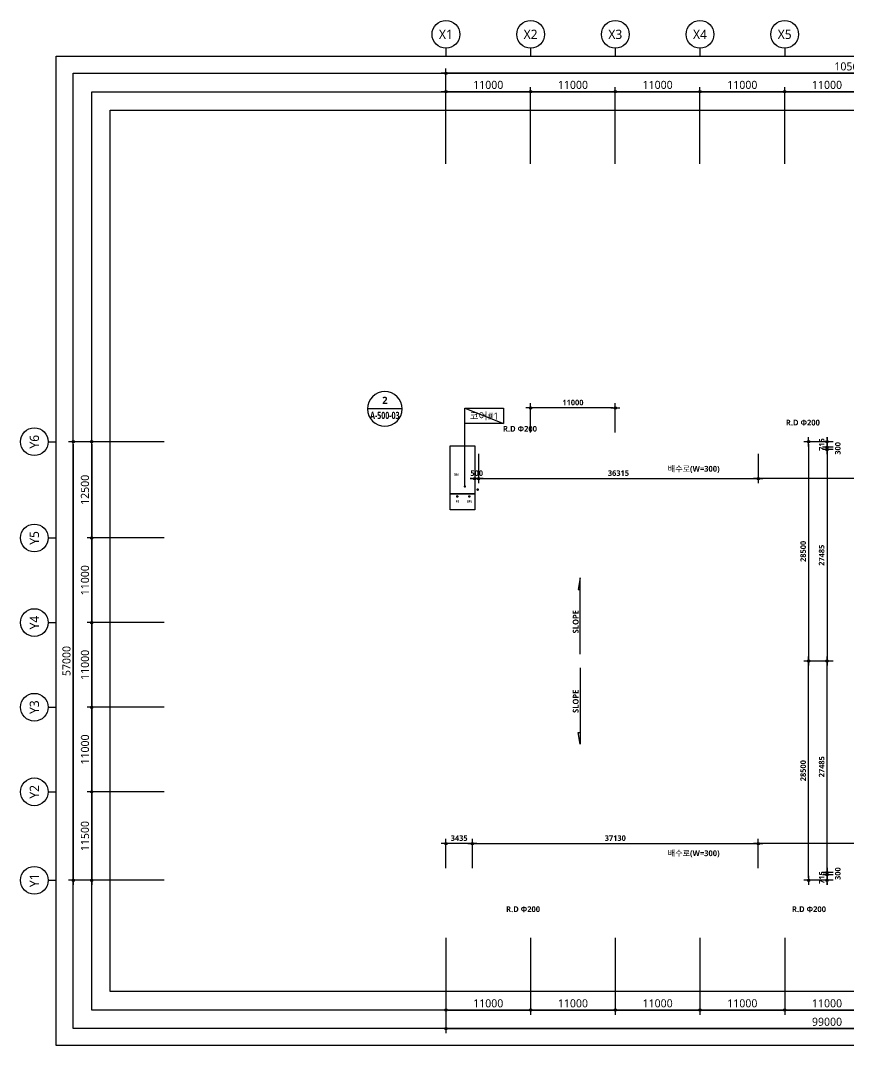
# Model space of a CAD drawing. Header units: millimetres. Extents: x -867282 to 190005487, y -1022614 to 455456909.
# Drawn here: x 2044132 to 2151669, y 36445 to 169666 of the extents above; entities that cross this region are included whole.
import ezdxf
from ezdxf.enums import TextEntityAlignment as Align

# ---------------------------------------------------------------- set-up
doc = ezdxf.new("R2010")
doc.units = ezdxf.units.MM
doc.header["$LTSCALE"] = 400
doc.header["$MEASUREMENT"] = 0
doc.header["$PDSIZE"] = -10
doc.layers.get('0').update_dxf_attribs({"linetype": 'CONTINUOUS'})
doc.layers.get('Defpoints').update_dxf_attribs({"color": 153, "linetype": 'CONTINUOUS'})
for name, color, linetype in [('A-ANNO-DIM', 4, 'CONTINUOUS'), ('A-ANNO-GRA1', 7, 'CONTINUOUS'), ('A-ANNO-LEAD', 4, 'CONTINUOUS'), ('A-ANNO-TEXT1', 7, 'CONTINUOUS'), ('A-ANNO-TEXT2', 3, 'CONTINUOUS'), ('A-FLOR-MARK-ARCH', 1, 'CONTINUOUS'), ('A-ST-AXIS-BUB', 7, 'CONTINUOUS'), ('A-ST-AXIS-DIM', 7, 'CONTINUOUS'), ('AA-MKXS', 3, 'CONTINUOUS')]:
    doc.layers.add(name, color=color, linetype=linetype)
doc.layers.add('Defpoint', color=161, linetype='CONTINUOUS', plot=False)
doc.layers.add('면적', color=210, linetype='CONTINUOUS', plot=False)
doc.styles.add('2020음성 1차', font='')
doc.styles.add('SAMOO', font='romans.shx', dxfattribs={"bigfont": 'whgtxt.shx'})
doc.styles.add('SH_대대리576', font='malgun.ttf')
doc.styles.add('SH_진천_나눔', font='')
doc.styles.get('2020음성 1차').set_extended_font_data('NanumGothic', bold=True)
doc.styles.get('SH_진천_나눔').set_extended_font_data('NanumGothic', bold=True)
doc.dimstyles.new('SHP 600', dxfattribs={"dimscale": 300, "dimtxt": 3.5, "dimasz": 1, "dimexe": 2, "dimexo": 2, "dimgap": 1, "dimtad": 1, "dimdec": 0, "dimzin": 0, "dimdsep": 46, "dimtxsty": 'SH_대대리576', "dimblk": 'DIMDOT', "dimcen": 0.09, "dimclrt": 3, "dimadec": 0, "dimazin": 1, "dimtfac": 1, "dimtdec": 0, "dimtix": 1, "dimtmove": 2, "dimatfit": 0, "dimldrblk": 'DIMDOT', "dimfxl": 1, "dimtolj": 1, "dimtzin": 0, "dimarcsym": 0})
doc.dimstyles.new('SHP 600내부', dxfattribs={"dimscale": 300, "dimtxt": 2.4, "dimasz": 1, "dimexe": 2, "dimexo": 2, "dimgap": 1, "dimtad": 1, "dimdec": 0, "dimzin": 0, "dimdsep": 46, "dimtxsty": '2020음성 1차', "dimblk": 'DIMDOT', "dimcen": 0.09, "dimclrd": 256, "dimclre": 256, "dimclrt": 3, "dimadec": 0, "dimazin": 1, "dimtfac": 1, "dimtdec": 0, "dimtix": 1, "dimtmove": 2, "dimatfit": 0, "dimldrblk": 'DIMDOT', "dimfxl": 1, "dimtolj": 1, "dimtzin": 0, "dimlwd": -1, "dimlwe": -1, "dimarcsym": 0})

# ---------------------------------------------------------------- blocks, each defined once
blk = doc.blocks.new('DIMDOT')
at = {"color": 0}
blk.add_line((-2, 0), (2, 0), dxfattribs=at)
for radius in [0.5, 0.25]:
    blk.add_circle((0, 0), radius, dxfattribs=at)
blk = doc.blocks.new('*D57')
at = {"layer": 'A-ST-AXIS-DIM', "color": 0, "lineweight": -2, "transparency": 16777216}
for p, q in [((2099382, 151016), (2099382, 163416)), ((2204682, 162816), (2099682, 162816)), ((2204982, 151016), (2204982, 163416))]:
    blk.add_line(p, q, dxfattribs=at)
at = {"layer": 'Defpoints', "color": 0, "transparency": 16777216}
for p in [(2099382, 162816), (2099382, 150416), (2204982, 150416)]:
    blk.add_point(p, dxfattribs=at)
at = {"layer": 'A-ST-AXIS-DIM', "color": 0, "linetype": 'ByBlock', "lineweight": -2, "transparency": 16777216, "xscale": 300, "yscale": 300, "zscale": 300, "rotation": 180}
blk.add_blockref('DIMDOT', (2099382, 162816), dxfattribs=at)
at = {"layer": 'A-ST-AXIS-DIM', "color": 0, "linetype": 'ByBlock', "lineweight": -2, "transparency": 16777216, "xscale": 300, "yscale": 300, "zscale": 300}
blk.add_blockref('DIMDOT', (2204982, 162816), dxfattribs=at)
at = {"layer": 'A-ST-AXIS-DIM', "color": 3, "transparency": 16777216, "insert": (2152182, 163696), "char_height": 1050, "attachment_point": 5, "style": 'SH_대대리576'}
blk.add_mtext('\\A1;105600', dxfattribs=at)
blk = doc.blocks.new('*D58')
at = {"layer": 'A-ST-AXIS-DIM', "color": 0, "lineweight": -2, "transparency": 16777216}
for p, q in [((2099382, 151016), (2099382, 161016)), ((2110082, 160416), (2099682, 160416)), ((2110382, 151016), (2110382, 161016))]:
    blk.add_line(p, q, dxfattribs=at)
at = {"layer": 'Defpoints', "color": 0, "transparency": 16777216}
for p in [(2099382, 160416), (2099382, 150416), (2110382, 150416)]:
    blk.add_point(p, dxfattribs=at)
at = {"layer": 'A-ST-AXIS-DIM', "color": 0, "linetype": 'ByBlock', "lineweight": -2, "transparency": 16777216, "xscale": 300, "yscale": 300, "zscale": 300, "rotation": 180}
blk.add_blockref('DIMDOT', (2099382, 160416), dxfattribs=at)
at = {"layer": 'A-ST-AXIS-DIM', "color": 0, "linetype": 'ByBlock', "lineweight": -2, "transparency": 16777216, "xscale": 300, "yscale": 300, "zscale": 300}
blk.add_blockref('DIMDOT', (2110382, 160416), dxfattribs=at)
at = {"layer": 'A-ST-AXIS-DIM', "color": 3, "transparency": 16777216, "insert": (2104882, 161292), "char_height": 1050, "attachment_point": 5, "style": 'SH_대대리576'}
blk.add_mtext('\\A1;11000', dxfattribs=at)
blk = doc.blocks.new('*D59')
at = {"layer": 'A-ST-AXIS-DIM', "color": 0, "lineweight": -2, "transparency": 16777216}
for p, q in [((2110382, 151016), (2110382, 161016)), ((2121082, 160416), (2110682, 160416)), ((2121382, 151016), (2121382, 161016))]:
    blk.add_line(p, q, dxfattribs=at)
at = {"layer": 'Defpoints', "color": 0, "transparency": 16777216}
for p in [(2110382, 160416), (2110382, 150416), (2121382, 150416)]:
    blk.add_point(p, dxfattribs=at)
at = {"layer": 'A-ST-AXIS-DIM', "color": 0, "linetype": 'ByBlock', "lineweight": -2, "transparency": 16777216, "xscale": 300, "yscale": 300, "zscale": 300, "rotation": 180}
blk.add_blockref('DIMDOT', (2110382, 160416), dxfattribs=at)
at = {"layer": 'A-ST-AXIS-DIM', "color": 0, "linetype": 'ByBlock', "lineweight": -2, "transparency": 16777216, "xscale": 300, "yscale": 300, "zscale": 300}
blk.add_blockref('DIMDOT', (2121382, 160416), dxfattribs=at)
at = {"layer": 'A-ST-AXIS-DIM', "color": 3, "transparency": 16777216, "insert": (2115882, 161292), "char_height": 1050, "attachment_point": 5, "style": 'SH_대대리576'}
blk.add_mtext('\\A1;11000', dxfattribs=at)
blk = doc.blocks.new('*D60')
at = {"layer": 'A-ST-AXIS-DIM', "color": 0, "lineweight": -2, "transparency": 16777216}
for p, q in [((2121382, 151016), (2121382, 161016)), ((2132082, 160416), (2121682, 160416)), ((2132382, 151016), (2132382, 161016))]:
    blk.add_line(p, q, dxfattribs=at)
at = {"layer": 'Defpoints', "color": 0, "transparency": 16777216}
for p in [(2121382, 160416), (2121382, 150416), (2132382, 150416)]:
    blk.add_point(p, dxfattribs=at)
at = {"layer": 'A-ST-AXIS-DIM', "color": 0, "linetype": 'ByBlock', "lineweight": -2, "transparency": 16777216, "xscale": 300, "yscale": 300, "zscale": 300, "rotation": 180}
blk.add_blockref('DIMDOT', (2121382, 160416), dxfattribs=at)
at = {"layer": 'A-ST-AXIS-DIM', "color": 0, "linetype": 'ByBlock', "lineweight": -2, "transparency": 16777216, "xscale": 300, "yscale": 300, "zscale": 300}
blk.add_blockref('DIMDOT', (2132382, 160416), dxfattribs=at)
at = {"layer": 'A-ST-AXIS-DIM', "color": 3, "transparency": 16777216, "insert": (2126882, 161292), "char_height": 1050, "attachment_point": 5, "style": 'SH_대대리576'}
blk.add_mtext('\\A1;11000', dxfattribs=at)
blk = doc.blocks.new('*D61')
at = {"layer": 'A-ST-AXIS-DIM', "color": 0, "lineweight": -2, "transparency": 16777216}
for p, q in [((2132382, 151016), (2132382, 161016)), ((2143082, 160416), (2132682, 160416)), ((2143382, 151016), (2143382, 161016))]:
    blk.add_line(p, q, dxfattribs=at)
at = {"layer": 'Defpoints', "color": 0, "transparency": 16777216}
for p in [(2132382, 160416), (2132382, 150416), (2143382, 150416)]:
    blk.add_point(p, dxfattribs=at)
at = {"layer": 'A-ST-AXIS-DIM', "color": 0, "linetype": 'ByBlock', "lineweight": -2, "transparency": 16777216, "xscale": 300, "yscale": 300, "zscale": 300, "rotation": 180}
blk.add_blockref('DIMDOT', (2132382, 160416), dxfattribs=at)
at = {"layer": 'A-ST-AXIS-DIM', "color": 0, "linetype": 'ByBlock', "lineweight": -2, "transparency": 16777216, "xscale": 300, "yscale": 300, "zscale": 300}
blk.add_blockref('DIMDOT', (2143382, 160416), dxfattribs=at)
at = {"layer": 'A-ST-AXIS-DIM', "color": 3, "transparency": 16777216, "insert": (2137882, 161292), "char_height": 1050, "attachment_point": 5, "style": 'SH_대대리576'}
blk.add_mtext('\\A1;11000', dxfattribs=at)
blk = doc.blocks.new('*D62')
at = {"layer": 'A-ST-AXIS-DIM', "color": 0, "lineweight": -2, "transparency": 16777216}
for p, q in [((2143382, 151016), (2143382, 161016)), ((2154082, 160416), (2143682, 160416)), ((2154382, 151016), (2154382, 161016))]:
    blk.add_line(p, q, dxfattribs=at)
at = {"layer": 'Defpoints', "color": 0, "transparency": 16777216}
for p in [(2143382, 160416), (2143382, 150416), (2154382, 150416)]:
    blk.add_point(p, dxfattribs=at)
at = {"layer": 'A-ST-AXIS-DIM', "color": 0, "linetype": 'ByBlock', "lineweight": -2, "transparency": 16777216, "xscale": 300, "yscale": 300, "zscale": 300, "rotation": 180}
blk.add_blockref('DIMDOT', (2143382, 160416), dxfattribs=at)
at = {"layer": 'A-ST-AXIS-DIM', "color": 0, "linetype": 'ByBlock', "lineweight": -2, "transparency": 16777216, "xscale": 300, "yscale": 300, "zscale": 300}
blk.add_blockref('DIMDOT', (2154382, 160416), dxfattribs=at)
at = {"layer": 'A-ST-AXIS-DIM', "color": 3, "transparency": 16777216, "insert": (2148882, 161292), "char_height": 1050, "attachment_point": 5, "style": 'SH_대대리576'}
blk.add_mtext('\\A1;11000', dxfattribs=at)
blk = doc.blocks.new('A-ST-AXIS-BUB-1')
at = {"layer": 'A-ST-AXIS-BUB'}
blk.add_line((0, 350), (0, 0), dxfattribs=at)
blk.add_circle((0, 950), 600, dxfattribs=at)
blk = doc.blocks.new('*D101')
at = {"layer": 'A-ST-AXIS-DIM', "color": 0, "lineweight": -2, "transparency": 16777216}
for p, q in [((2062782, 114916), (2050382, 114916)), ((2050982, 114616), (2050982, 58216)), ((2062782, 57916), (2050382, 57916))]:
    blk.add_line(p, q, dxfattribs=at)
at = {"layer": 'Defpoints', "color": 0, "transparency": 16777216}
for p in [(2063382, 114916), (2050982, 57916), (2063382, 57916)]:
    blk.add_point(p, dxfattribs=at)
at = {"layer": 'A-ST-AXIS-DIM', "color": 0, "linetype": 'ByBlock', "lineweight": -2, "transparency": 16777216, "xscale": 300, "yscale": 300, "zscale": 300}
for p, rotation in [((2050982, 114916), 90), ((2050982, 57916), 270)]:
    blk.add_blockref('DIMDOT', p, dxfattribs=dict(at, rotation=rotation))
at = {"layer": 'A-ST-AXIS-DIM', "color": 3, "transparency": 16777216, "insert": (2050105, 86416), "char_height": 1050, "attachment_point": 5, "rotation": 90, "style": 'SH_대대리576'}
blk.add_mtext('\\A1;57000', dxfattribs=at)
blk = doc.blocks.new('*D102')
at = {"layer": 'A-ST-AXIS-DIM', "color": 0, "lineweight": -2, "transparency": 16777216}
for p, q in [((2062782, 69416), (2052782, 69416)), ((2053382, 69116), (2053382, 58216)), ((2062782, 57916), (2052782, 57916))]:
    blk.add_line(p, q, dxfattribs=at)
at = {"layer": 'Defpoints', "color": 0, "transparency": 16777216}
for p in [(2063382, 69416), (2053382, 57916), (2063382, 57916)]:
    blk.add_point(p, dxfattribs=at)
at = {"layer": 'A-ST-AXIS-DIM', "color": 0, "linetype": 'ByBlock', "lineweight": -2, "transparency": 16777216, "xscale": 300, "yscale": 300, "zscale": 300}
for p, rotation in [((2053382, 69416), 90), ((2053382, 57916), 270)]:
    blk.add_blockref('DIMDOT', p, dxfattribs=dict(at, rotation=rotation))
at = {"layer": 'A-ST-AXIS-DIM', "color": 3, "transparency": 16777216, "insert": (2052505, 63666), "char_height": 1050, "attachment_point": 5, "rotation": 90, "style": 'SH_대대리576'}
blk.add_mtext('\\A1;11500', dxfattribs=at)
blk = doc.blocks.new('*D103')
at = {"layer": 'A-ST-AXIS-DIM', "color": 0, "lineweight": -2, "transparency": 16777216}
for p, q in [((2062782, 80416), (2052782, 80416)), ((2053382, 80116), (2053382, 69716)), ((2062782, 69416), (2052782, 69416))]:
    blk.add_line(p, q, dxfattribs=at)
at = {"layer": 'Defpoints', "color": 0, "transparency": 16777216}
for p in [(2063382, 80416), (2053382, 69416), (2063382, 69416)]:
    blk.add_point(p, dxfattribs=at)
at = {"layer": 'A-ST-AXIS-DIM', "color": 0, "linetype": 'ByBlock', "lineweight": -2, "transparency": 16777216, "xscale": 300, "yscale": 300, "zscale": 300}
for p, rotation in [((2053382, 80416), 90), ((2053382, 69416), 270)]:
    blk.add_blockref('DIMDOT', p, dxfattribs=dict(at, rotation=rotation))
at = {"layer": 'A-ST-AXIS-DIM', "color": 3, "transparency": 16777216, "insert": (2052506, 74916), "char_height": 1050, "attachment_point": 5, "rotation": 90, "style": 'SH_대대리576'}
blk.add_mtext('\\A1;11000', dxfattribs=at)
blk = doc.blocks.new('*D104')
at = {"layer": 'A-ST-AXIS-DIM', "color": 0, "lineweight": -2, "transparency": 16777216}
for p, q in [((2062782, 91416), (2052782, 91416)), ((2053382, 91116), (2053382, 80716)), ((2062782, 80416), (2052782, 80416))]:
    blk.add_line(p, q, dxfattribs=at)
at = {"layer": 'Defpoints', "color": 0, "transparency": 16777216}
for p in [(2063382, 91416), (2053382, 80416), (2063382, 80416)]:
    blk.add_point(p, dxfattribs=at)
at = {"layer": 'A-ST-AXIS-DIM', "color": 0, "linetype": 'ByBlock', "lineweight": -2, "transparency": 16777216, "xscale": 300, "yscale": 300, "zscale": 300}
for p, rotation in [((2053382, 91416), 90), ((2053382, 80416), 270)]:
    blk.add_blockref('DIMDOT', p, dxfattribs=dict(at, rotation=rotation))
at = {"layer": 'A-ST-AXIS-DIM', "color": 3, "transparency": 16777216, "insert": (2052506, 85916), "char_height": 1050, "attachment_point": 5, "rotation": 90, "style": 'SH_대대리576'}
blk.add_mtext('\\A1;11000', dxfattribs=at)
blk = doc.blocks.new('*D105')
at = {"layer": 'A-ST-AXIS-DIM', "color": 0, "lineweight": -2, "transparency": 16777216}
for p, q in [((2062782, 102416), (2052782, 102416)), ((2053382, 102116), (2053382, 91716)), ((2062782, 91416), (2052782, 91416))]:
    blk.add_line(p, q, dxfattribs=at)
at = {"layer": 'Defpoints', "color": 0, "transparency": 16777216}
for p in [(2063382, 102416), (2053382, 91416), (2063382, 91416)]:
    blk.add_point(p, dxfattribs=at)
at = {"layer": 'A-ST-AXIS-DIM', "color": 0, "linetype": 'ByBlock', "lineweight": -2, "transparency": 16777216, "xscale": 300, "yscale": 300, "zscale": 300}
for p, rotation in [((2053382, 102416), 90), ((2053382, 91416), 270)]:
    blk.add_blockref('DIMDOT', p, dxfattribs=dict(at, rotation=rotation))
at = {"layer": 'A-ST-AXIS-DIM', "color": 3, "transparency": 16777216, "insert": (2052506, 96916), "char_height": 1050, "attachment_point": 5, "rotation": 90, "style": 'SH_대대리576'}
blk.add_mtext('\\A1;11000', dxfattribs=at)
blk = doc.blocks.new('*D106')
at = {"layer": 'A-ST-AXIS-DIM', "color": 0, "lineweight": -2, "transparency": 16777216}
for p, q in [((2062782, 114916), (2052782, 114916)), ((2053382, 114616), (2053382, 102716)), ((2062782, 102416), (2052782, 102416))]:
    blk.add_line(p, q, dxfattribs=at)
at = {"layer": 'Defpoints', "color": 0, "transparency": 16777216}
for p in [(2063382, 114916), (2053382, 102416), (2063382, 102416)]:
    blk.add_point(p, dxfattribs=at)
at = {"layer": 'A-ST-AXIS-DIM', "color": 0, "linetype": 'ByBlock', "lineweight": -2, "transparency": 16777216, "xscale": 300, "yscale": 300, "zscale": 300}
for p, rotation in [((2053382, 114916), 90), ((2053382, 102416), 270)]:
    blk.add_blockref('DIMDOT', p, dxfattribs=dict(at, rotation=rotation))
at = {"layer": 'A-ST-AXIS-DIM', "color": 3, "transparency": 16777216, "insert": (2052503, 108666), "char_height": 1050, "attachment_point": 5, "rotation": 90, "style": 'SH_대대리576'}
blk.add_mtext('\\A1;12500', dxfattribs=at)
blk = doc.blocks.new('*D258')
at = {"layer": 'A-ST-AXIS-DIM', "color": 0, "lineweight": -2, "transparency": 16777216}
for p, q in [((2099382, 50445), (2099382, 40445)), ((2110382, 50445), (2110382, 40445)), ((2099682, 41045), (2110082, 41045))]:
    blk.add_line(p, q, dxfattribs=at)
at = {"layer": 'Defpoints', "color": 0, "transparency": 16777216}
for p in [(2099382, 51045), (2110382, 51045), (2110382, 41045)]:
    blk.add_point(p, dxfattribs=at)
at = {"layer": 'A-ST-AXIS-DIM', "color": 0, "linetype": 'ByBlock', "lineweight": -2, "transparency": 16777216, "xscale": 300, "yscale": 300, "zscale": 300, "rotation": 180}
blk.add_blockref('DIMDOT', (2099382, 41045), dxfattribs=at)
at = {"layer": 'A-ST-AXIS-DIM', "color": 0, "linetype": 'ByBlock', "lineweight": -2, "transparency": 16777216, "xscale": 300, "yscale": 300, "zscale": 300}
blk.add_blockref('DIMDOT', (2110382, 41045), dxfattribs=at)
at = {"layer": 'A-ST-AXIS-DIM', "color": 3, "transparency": 16777216, "insert": (2104882, 41921), "char_height": 1050, "attachment_point": 5, "style": 'SH_대대리576'}
blk.add_mtext('\\A1;11000', dxfattribs=at)
blk = doc.blocks.new('*D259')
at = {"layer": 'A-ST-AXIS-DIM', "color": 0, "lineweight": -2, "transparency": 16777216}
for p, q in [((2110382, 50445), (2110382, 40445)), ((2121382, 50445), (2121382, 40445)), ((2110682, 41045), (2121082, 41045))]:
    blk.add_line(p, q, dxfattribs=at)
at = {"layer": 'Defpoints', "color": 0, "transparency": 16777216}
for p in [(2110382, 51045), (2121382, 51045), (2121382, 41045)]:
    blk.add_point(p, dxfattribs=at)
at = {"layer": 'A-ST-AXIS-DIM', "color": 0, "linetype": 'ByBlock', "lineweight": -2, "transparency": 16777216, "xscale": 300, "yscale": 300, "zscale": 300, "rotation": 180}
blk.add_blockref('DIMDOT', (2110382, 41045), dxfattribs=at)
at = {"layer": 'A-ST-AXIS-DIM', "color": 0, "linetype": 'ByBlock', "lineweight": -2, "transparency": 16777216, "xscale": 300, "yscale": 300, "zscale": 300}
blk.add_blockref('DIMDOT', (2121382, 41045), dxfattribs=at)
at = {"layer": 'A-ST-AXIS-DIM', "color": 3, "transparency": 16777216, "insert": (2115882, 41921), "char_height": 1050, "attachment_point": 5, "style": 'SH_대대리576'}
blk.add_mtext('\\A1;11000', dxfattribs=at)
blk = doc.blocks.new('*D260')
at = {"layer": 'A-ST-AXIS-DIM', "color": 0, "lineweight": -2, "transparency": 16777216}
for p, q in [((2121382, 50445), (2121382, 40445)), ((2132382, 50445), (2132382, 40445)), ((2121682, 41045), (2132082, 41045))]:
    blk.add_line(p, q, dxfattribs=at)
at = {"layer": 'Defpoints', "color": 0, "transparency": 16777216}
for p in [(2121382, 51045), (2132382, 51045), (2132382, 41045)]:
    blk.add_point(p, dxfattribs=at)
at = {"layer": 'A-ST-AXIS-DIM', "color": 0, "linetype": 'ByBlock', "lineweight": -2, "transparency": 16777216, "xscale": 300, "yscale": 300, "zscale": 300, "rotation": 180}
blk.add_blockref('DIMDOT', (2121382, 41045), dxfattribs=at)
at = {"layer": 'A-ST-AXIS-DIM', "color": 0, "linetype": 'ByBlock', "lineweight": -2, "transparency": 16777216, "xscale": 300, "yscale": 300, "zscale": 300}
blk.add_blockref('DIMDOT', (2132382, 41045), dxfattribs=at)
at = {"layer": 'A-ST-AXIS-DIM', "color": 3, "transparency": 16777216, "insert": (2126882, 41921), "char_height": 1050, "attachment_point": 5, "style": 'SH_대대리576'}
blk.add_mtext('\\A1;11000', dxfattribs=at)
blk = doc.blocks.new('*D261')
at = {"layer": 'A-ST-AXIS-DIM', "color": 0, "lineweight": -2, "transparency": 16777216}
for p, q in [((2132382, 50445), (2132382, 40445)), ((2143382, 50445), (2143382, 40445)), ((2132682, 41045), (2143082, 41045))]:
    blk.add_line(p, q, dxfattribs=at)
at = {"layer": 'Defpoints', "color": 0, "transparency": 16777216}
for p in [(2132382, 51045), (2143382, 51045), (2143382, 41045)]:
    blk.add_point(p, dxfattribs=at)
at = {"layer": 'A-ST-AXIS-DIM', "color": 0, "linetype": 'ByBlock', "lineweight": -2, "transparency": 16777216, "xscale": 300, "yscale": 300, "zscale": 300, "rotation": 180}
blk.add_blockref('DIMDOT', (2132382, 41045), dxfattribs=at)
at = {"layer": 'A-ST-AXIS-DIM', "color": 0, "linetype": 'ByBlock', "lineweight": -2, "transparency": 16777216, "xscale": 300, "yscale": 300, "zscale": 300}
blk.add_blockref('DIMDOT', (2143382, 41045), dxfattribs=at)
at = {"layer": 'A-ST-AXIS-DIM', "color": 3, "transparency": 16777216, "insert": (2137882, 41921), "char_height": 1050, "attachment_point": 5, "style": 'SH_대대리576'}
blk.add_mtext('\\A1;11000', dxfattribs=at)
blk = doc.blocks.new('*D262')
at = {"layer": 'A-ST-AXIS-DIM', "color": 0, "lineweight": -2, "transparency": 16777216}
for p, q in [((2143382, 50445), (2143382, 40445)), ((2154382, 50445), (2154382, 40445)), ((2143682, 41045), (2154082, 41045))]:
    blk.add_line(p, q, dxfattribs=at)
at = {"layer": 'Defpoints', "color": 0, "transparency": 16777216}
for p in [(2143382, 51045), (2154382, 51045), (2154382, 41045)]:
    blk.add_point(p, dxfattribs=at)
at = {"layer": 'A-ST-AXIS-DIM', "color": 0, "linetype": 'ByBlock', "lineweight": -2, "transparency": 16777216, "xscale": 300, "yscale": 300, "zscale": 300, "rotation": 180}
blk.add_blockref('DIMDOT', (2143382, 41045), dxfattribs=at)
at = {"layer": 'A-ST-AXIS-DIM', "color": 0, "linetype": 'ByBlock', "lineweight": -2, "transparency": 16777216, "xscale": 300, "yscale": 300, "zscale": 300}
blk.add_blockref('DIMDOT', (2154382, 41045), dxfattribs=at)
at = {"layer": 'A-ST-AXIS-DIM', "color": 3, "transparency": 16777216, "insert": (2148882, 41921), "char_height": 1050, "attachment_point": 5, "style": 'SH_대대리576'}
blk.add_mtext('\\A1;11000', dxfattribs=at)
blk = doc.blocks.new('*D267')
at = {"layer": 'A-ST-AXIS-DIM', "color": 0, "lineweight": -2, "transparency": 16777216}
for p, q in [((2099382, 50445), (2099382, 38045)), ((2198382, 50445), (2198382, 38045)), ((2099682, 38645), (2198082, 38645))]:
    blk.add_line(p, q, dxfattribs=at)
at = {"layer": 'Defpoints', "color": 0, "transparency": 16777216}
for p in [(2099382, 51045), (2198382, 51045), (2198382, 38645)]:
    blk.add_point(p, dxfattribs=at)
at = {"layer": 'A-ST-AXIS-DIM', "color": 0, "linetype": 'ByBlock', "lineweight": -2, "transparency": 16777216, "xscale": 300, "yscale": 300, "zscale": 300, "rotation": 180}
blk.add_blockref('DIMDOT', (2099382, 38645), dxfattribs=at)
at = {"layer": 'A-ST-AXIS-DIM', "color": 0, "linetype": 'ByBlock', "lineweight": -2, "transparency": 16777216, "xscale": 300, "yscale": 300, "zscale": 300}
blk.add_blockref('DIMDOT', (2198382, 38645), dxfattribs=at)
at = {"layer": 'A-ST-AXIS-DIM', "color": 3, "transparency": 16777216, "insert": (2148882, 39524), "char_height": 1050, "attachment_point": 5, "style": 'SH_대대리576'}
blk.add_mtext('\\A1;99000', dxfattribs=at)
blk = doc.blocks.new('*D401')
at = {"layer": 'A-ANNO-DIM', "transparency": 16777216}
for p, q in [((2149682, 58631), (2148282, 58631)), ((2148882, 58931), (2148882, 59231)), ((2148882, 58631), (2148882, 57916)), ((2149682, 57916), (2148282, 57916)), ((2148882, 57616), (2148882, 57316))]:
    blk.add_line(p, q, dxfattribs=at)
at = {"layer": 'Defpoints', "color": 0, "transparency": 16777216}
for p in [(2150282, 58631), (2148882, 57916), (2150282, 57916)]:
    blk.add_point(p, dxfattribs=at)
at = {"layer": 'A-ANNO-DIM', "linetype": 'ByBlock', "transparency": 16777216, "xscale": 300, "yscale": 300, "zscale": 300}
for p, rotation in [((2148882, 58631), 270), ((2148882, 57916), 90)]:
    blk.add_blockref('DIMDOT', p, dxfattribs=dict(at, rotation=rotation))
at = {"layer": 'A-ANNO-DIM', "color": 3, "transparency": 16777216, "insert": (2148189, 58274), "char_height": 720, "attachment_point": 5, "rotation": 90, "style": '2020음성 1차'}
blk.add_mtext('\\A1;715', dxfattribs=at)
blk = doc.blocks.new('*D402')
at = {"layer": 'A-ANNO-DIM', "transparency": 16777216}
for p, q in [((2149682, 86416), (2148282, 86416)), ((2148882, 59231), (2148882, 86116)), ((2149682, 58931), (2148282, 58931))]:
    blk.add_line(p, q, dxfattribs=at)
at = {"layer": 'Defpoints', "color": 0, "transparency": 16777216}
for p in [(2148882, 86416), (2150282, 86416), (2150282, 58931)]:
    blk.add_point(p, dxfattribs=at)
at = {"layer": 'A-ANNO-DIM', "linetype": 'ByBlock', "transparency": 16777216, "xscale": 300, "yscale": 300, "zscale": 300}
for p, rotation in [((2148882, 86416), 90), ((2148882, 58931), 270)]:
    blk.add_blockref('DIMDOT', p, dxfattribs=dict(at, rotation=rotation))
at = {"layer": 'A-ANNO-DIM', "color": 3, "transparency": 16777216, "insert": (2148184, 72674), "char_height": 720, "attachment_point": 5, "rotation": 90, "style": '2020음성 1차'}
blk.add_mtext('\\A1;27485', dxfattribs=at)
blk = doc.blocks.new('*D403')
at = {"layer": 'A-ANNO-DIM', "transparency": 16777216}
for p, q in [((2149682, 58931), (2148282, 58931)), ((2149682, 58631), (2148282, 58631)), ((2148882, 59231), (2148882, 59531)), ((2148882, 58631), (2148882, 58931)), ((2148882, 58331), (2148882, 58031))]:
    blk.add_line(p, q, dxfattribs=at)
at = {"layer": 'Defpoints', "color": 0, "transparency": 16777216}
for p in [(2148882, 58931), (2150282, 58931), (2150282, 58631)]:
    blk.add_point(p, dxfattribs=at)
at = {"layer": 'A-ANNO-DIM', "linetype": 'ByBlock', "transparency": 16777216, "xscale": 300, "yscale": 300, "zscale": 300}
for p, rotation in [((2148882, 58931), 270), ((2148882, 58631), 90)]:
    blk.add_blockref('DIMDOT', p, dxfattribs=dict(at, rotation=rotation))
at = {"layer": 'A-ANNO-DIM', "color": 3, "transparency": 16777216, "insert": (2150284, 58781), "char_height": 720, "attachment_point": 5, "rotation": 90, "style": '2020음성 1차'}
blk.add_mtext('\\A1;300', dxfattribs=at)
blk = doc.blocks.new('*D404')
at = {"layer": 'A-ANNO-DIM', "transparency": 16777216}
for p, q in [((2149682, 114916), (2148282, 114916)), ((2148882, 115216), (2148882, 115516)), ((2148882, 114201), (2148882, 114916)), ((2149682, 114201), (2148282, 114201)), ((2148882, 113901), (2148882, 113601))]:
    blk.add_line(p, q, dxfattribs=at)
at = {"layer": 'Defpoints', "color": 0, "transparency": 16777216}
for p in [(2148882, 114916), (2150282, 114916), (2150282, 114201)]:
    blk.add_point(p, dxfattribs=at)
at = {"layer": 'A-ANNO-DIM', "linetype": 'ByBlock', "transparency": 16777216, "xscale": 300, "yscale": 300, "zscale": 300}
for p, rotation in [((2148882, 114916), 270), ((2148882, 114201), 90)]:
    blk.add_blockref('DIMDOT', p, dxfattribs=dict(at, rotation=rotation))
at = {"layer": 'A-ANNO-DIM', "color": 3, "transparency": 16777216, "insert": (2148189, 114559), "char_height": 720, "attachment_point": 5, "rotation": 90, "style": '2020음성 1차'}
blk.add_mtext('\\A1;715', dxfattribs=at)
blk = doc.blocks.new('*D405')
at = {"layer": 'A-ANNO-DIM', "transparency": 16777216}
for p, q in [((2149682, 113901), (2148282, 113901)), ((2148882, 113601), (2148882, 86716)), ((2149682, 86416), (2148282, 86416))]:
    blk.add_line(p, q, dxfattribs=at)
at = {"layer": 'Defpoints', "color": 0, "transparency": 16777216}
for p in [(2150282, 113901), (2148882, 86416), (2150282, 86416)]:
    blk.add_point(p, dxfattribs=at)
at = {"layer": 'A-ANNO-DIM', "linetype": 'ByBlock', "transparency": 16777216, "xscale": 300, "yscale": 300, "zscale": 300}
for p, rotation in [((2148882, 113901), 90), ((2148882, 86416), 270)]:
    blk.add_blockref('DIMDOT', p, dxfattribs=dict(at, rotation=rotation))
at = {"layer": 'A-ANNO-DIM', "color": 3, "transparency": 16777216, "insert": (2148184, 100159), "char_height": 720, "attachment_point": 5, "rotation": 90, "style": '2020음성 1차'}
blk.add_mtext('\\A1;27485', dxfattribs=at)
blk = doc.blocks.new('*D406')
at = {"layer": 'A-ANNO-DIM', "transparency": 16777216}
for p, q in [((2148882, 114501), (2148882, 114801)), ((2149682, 114201), (2148282, 114201)), ((2149682, 113901), (2148282, 113901)), ((2148882, 114201), (2148882, 113901)), ((2148882, 113601), (2148882, 113301))]:
    blk.add_line(p, q, dxfattribs=at)
at = {"layer": 'Defpoints', "color": 0, "transparency": 16777216}
for p in [(2148882, 113901), (2150282, 114201), (2150282, 113901)]:
    blk.add_point(p, dxfattribs=at)
at = {"layer": 'A-ANNO-DIM', "linetype": 'ByBlock', "transparency": 16777216, "xscale": 300, "yscale": 300, "zscale": 300}
for p, rotation in [((2148882, 114201), 270), ((2148882, 113901), 90)]:
    blk.add_blockref('DIMDOT', p, dxfattribs=dict(at, rotation=rotation))
at = {"layer": 'A-ANNO-DIM', "color": 3, "transparency": 16777216, "insert": (2150284, 114051), "char_height": 720, "attachment_point": 5, "rotation": 90, "style": '2020음성 1차'}
blk.add_mtext('\\A1;300', dxfattribs=at)
blk = doc.blocks.new('*D407')
at = {"layer": 'A-ANNO-DIM', "transparency": 16777216}
for p, q in [((2149682, 114916), (2145882, 114916)), ((2146482, 114616), (2146482, 86716)), ((2149682, 86416), (2145882, 86416))]:
    blk.add_line(p, q, dxfattribs=at)
at = {"layer": 'Defpoints', "color": 0, "transparency": 16777216}
for p in [(2150282, 114916), (2146482, 86416), (2150282, 86416)]:
    blk.add_point(p, dxfattribs=at)
at = {"layer": 'A-ANNO-DIM', "linetype": 'ByBlock', "transparency": 16777216, "xscale": 300, "yscale": 300, "zscale": 300}
for p, rotation in [((2146482, 114916), 90), ((2146482, 86416), 270)]:
    blk.add_blockref('DIMDOT', p, dxfattribs=dict(at, rotation=rotation))
at = {"layer": 'A-ANNO-DIM', "color": 3, "transparency": 16777216, "insert": (2145784, 100666), "char_height": 720, "attachment_point": 5, "rotation": 90, "style": '2020음성 1차'}
blk.add_mtext('\\A1;28500', dxfattribs=at)
blk = doc.blocks.new('*D408')
at = {"layer": 'A-ANNO-DIM', "transparency": 16777216}
for p, q in [((2149682, 86416), (2145882, 86416)), ((2146482, 58216), (2146482, 86116)), ((2149682, 57916), (2145882, 57916))]:
    blk.add_line(p, q, dxfattribs=at)
at = {"layer": 'Defpoints', "color": 0, "transparency": 16777216}
for p in [(2146482, 86416), (2150282, 86416), (2150282, 57916)]:
    blk.add_point(p, dxfattribs=at)
at = {"layer": 'A-ANNO-DIM', "linetype": 'ByBlock', "transparency": 16777216, "xscale": 300, "yscale": 300, "zscale": 300}
for p, rotation in [((2146482, 86416), 90), ((2146482, 57916), 270)]:
    blk.add_blockref('DIMDOT', p, dxfattribs=dict(at, rotation=rotation))
at = {"layer": 'A-ANNO-DIM', "color": 3, "transparency": 16777216, "insert": (2145784, 72166), "char_height": 720, "attachment_point": 5, "rotation": 90, "style": '2020음성 1차'}
blk.add_mtext('\\A1;28500', dxfattribs=at)
blk = doc.blocks.new('*D409')
at = {"layer": 'A-ANNO-DIM', "transparency": 16777216}
for p, q in [((2102817, 59496), (2102817, 63296)), ((2103117, 62696), (2139647, 62696)), ((2139947, 59496), (2139947, 63296))]:
    blk.add_line(p, q, dxfattribs=at)
at = {"layer": 'Defpoints', "color": 0, "transparency": 16777216}
for p in [(2139947, 62696), (2102817, 58896), (2139947, 58896)]:
    blk.add_point(p, dxfattribs=at)
at = {"layer": 'A-ANNO-DIM', "linetype": 'ByBlock', "transparency": 16777216, "xscale": 300, "yscale": 300, "zscale": 300}
for p, rotation in [((2102817, 62696), 180), ((2139947, 62696), 359.9999999999999)]:
    blk.add_blockref('DIMDOT', p, dxfattribs=dict(at, rotation=rotation))
at = {"layer": 'A-ANNO-DIM', "color": 3, "transparency": 16777216, "insert": (2121382, 63394), "char_height": 720, "attachment_point": 5, "style": '2020음성 1차'}
blk.add_mtext('\\A1;37130', dxfattribs=at)
blk = doc.blocks.new('*D410')
at = {"layer": 'A-ANNO-DIM', "transparency": 16777216}
for p, q in [((2099382, 59496), (2099382, 63296)), ((2102517, 62696), (2099682, 62696)), ((2102817, 59496), (2102817, 63296))]:
    blk.add_line(p, q, dxfattribs=at)
at = {"layer": 'Defpoints', "color": 0, "transparency": 16777216}
for p in [(2099382, 62696), (2099382, 58896), (2102817, 58896)]:
    blk.add_point(p, dxfattribs=at)
at = {"layer": 'A-ANNO-DIM', "linetype": 'ByBlock', "transparency": 16777216, "xscale": 300, "yscale": 300, "zscale": 300, "rotation": 180}
blk.add_blockref('DIMDOT', (2099382, 62696), dxfattribs=at)
at = {"layer": 'A-ANNO-DIM', "linetype": 'ByBlock', "transparency": 16777216, "xscale": 300, "yscale": 300, "zscale": 300}
blk.add_blockref('DIMDOT', (2102817, 62696), dxfattribs=at)
at = {"layer": 'A-ANNO-DIM', "color": 3, "transparency": 16777216, "insert": (2101099, 63394), "char_height": 720, "attachment_point": 5, "style": '2020음성 1차'}
blk.add_mtext('\\A1;3435', dxfattribs=at)
blk = doc.blocks.new('*D411')
at = {"layer": 'A-ANNO-DIM', "transparency": 16777216}
for p, q in [((2139947, 59496), (2139947, 63296)), ((2194647, 62696), (2140247, 62696)), ((2194947, 59496), (2194947, 63296))]:
    blk.add_line(p, q, dxfattribs=at)
at = {"layer": 'Defpoints', "color": 0, "transparency": 16777216}
for p in [(2139947, 62696), (2139947, 58896), (2194947, 58896)]:
    blk.add_point(p, dxfattribs=at)
at = {"layer": 'A-ANNO-DIM', "linetype": 'ByBlock', "transparency": 16777216, "xscale": 300, "yscale": 300, "zscale": 300, "rotation": 180}
blk.add_blockref('DIMDOT', (2139947, 62696), dxfattribs=at)
at = {"layer": 'A-ANNO-DIM', "linetype": 'ByBlock', "transparency": 16777216, "xscale": 300, "yscale": 300, "zscale": 300}
blk.add_blockref('DIMDOT', (2194947, 62696), dxfattribs=at)
at = {"layer": 'A-ANNO-DIM', "color": 3, "transparency": 16777216, "insert": (2167447, 63392), "char_height": 720, "attachment_point": 5, "style": '2020음성 1차'}
blk.add_mtext('\\A1;55000', dxfattribs=at)
blk = doc.blocks.new('*D413')
at = {"layer": 'A-ANNO-DIM', "transparency": 16777216}
for p, q in [((2103632, 113336), (2103632, 109536)), ((2139947, 113336), (2139947, 109536)), ((2103932, 110136), (2139647, 110136))]:
    blk.add_line(p, q, dxfattribs=at)
at = {"layer": 'Defpoints', "color": 0, "transparency": 16777216}
for p in [(2103632, 113936), (2139947, 113936), (2139947, 110136)]:
    blk.add_point(p, dxfattribs=at)
at = {"layer": 'A-ANNO-DIM', "linetype": 'ByBlock', "transparency": 16777216, "xscale": 300, "yscale": 300, "zscale": 300, "rotation": 180}
blk.add_blockref('DIMDOT', (2103632, 110136), dxfattribs=at)
at = {"layer": 'A-ANNO-DIM', "linetype": 'ByBlock', "transparency": 16777216, "xscale": 300, "yscale": 300, "zscale": 300}
blk.add_blockref('DIMDOT', (2139947, 110136), dxfattribs=at)
at = {"layer": 'A-ANNO-DIM', "color": 3, "transparency": 16777216, "insert": (2121789, 110834), "char_height": 720, "attachment_point": 5, "style": '2020음성 1차'}
blk.add_mtext('\\A1;36315', dxfattribs=at)
blk = doc.blocks.new('*D414')
at = {"layer": 'A-ANNO-DIM', "transparency": 16777216}
for p, q in [((2139947, 113336), (2139947, 109536)), ((2194132, 113336), (2194132, 109536)), ((2193832, 110136), (2140247, 110136))]:
    blk.add_line(p, q, dxfattribs=at)
at = {"layer": 'Defpoints', "color": 0, "transparency": 16777216}
for p in [(2139947, 113936), (2194132, 113936), (2139947, 110136)]:
    blk.add_point(p, dxfattribs=at)
at = {"layer": 'A-ANNO-DIM', "linetype": 'ByBlock', "transparency": 16777216, "xscale": 300, "yscale": 300, "zscale": 300, "rotation": 180}
blk.add_blockref('DIMDOT', (2139947, 110136), dxfattribs=at)
at = {"layer": 'A-ANNO-DIM', "linetype": 'ByBlock', "transparency": 16777216, "xscale": 300, "yscale": 300, "zscale": 300}
blk.add_blockref('DIMDOT', (2194132, 110136), dxfattribs=at)
at = {"layer": 'A-ANNO-DIM', "color": 3, "transparency": 16777216, "insert": (2167039, 110834), "char_height": 720, "attachment_point": 5, "style": '2020음성 1차'}
blk.add_mtext('\\A1;54185', dxfattribs=at)
blk = doc.blocks.new('*D415')
at = {"layer": 'A-ANNO-DIM', "transparency": 16777216}
for p, q in [((2103132, 113336), (2103132, 109536)), ((2103632, 113336), (2103632, 109536)), ((2102832, 110136), (2102532, 110136)), ((2103632, 110136), (2103132, 110136)), ((2103932, 110136), (2104232, 110136))]:
    blk.add_line(p, q, dxfattribs=at)
at = {"layer": 'Defpoints', "color": 0, "transparency": 16777216}
for p in [(2103132, 113936), (2103632, 113936), (2103132, 110136)]:
    blk.add_point(p, dxfattribs=at)
at = {"layer": 'A-ANNO-DIM', "linetype": 'ByBlock', "transparency": 16777216, "xscale": 300, "yscale": 300, "zscale": 300}
blk.add_blockref('DIMDOT', (2103132, 110136), dxfattribs=at)
at = {"layer": 'A-ANNO-DIM', "linetype": 'ByBlock', "transparency": 16777216, "xscale": 300, "yscale": 300, "zscale": 300, "rotation": 180}
blk.add_blockref('DIMDOT', (2103632, 110136), dxfattribs=at)
at = {"layer": 'A-ANNO-DIM', "color": 3, "transparency": 16777216, "insert": (2103382, 110832), "char_height": 720, "attachment_point": 5, "style": '2020음성 1차'}
blk.add_mtext('\\A1;500', dxfattribs=at)
blk = doc.blocks.new('*D417')
at = {"layer": 'A-ANNO-DIM', "transparency": 16777216}
for p, q in [((2110382, 116116), (2110382, 119916)), ((2121382, 116116), (2121382, 119916)), ((2121082, 119316), (2110682, 119316))]:
    blk.add_line(p, q, dxfattribs=at)
at = {"layer": 'Defpoints', "color": 0, "transparency": 16777216}
for p in [(2110382, 119316), (2110382, 115516), (2121382, 115516)]:
    blk.add_point(p, dxfattribs=at)
at = {"layer": 'A-ANNO-DIM', "linetype": 'ByBlock', "transparency": 16777216, "xscale": 300, "yscale": 300, "zscale": 300, "rotation": 180}
blk.add_blockref('DIMDOT', (2110382, 119316), dxfattribs=at)
at = {"layer": 'A-ANNO-DIM', "linetype": 'ByBlock', "transparency": 16777216, "xscale": 300, "yscale": 300, "zscale": 300}
blk.add_blockref('DIMDOT', (2121382, 119316), dxfattribs=at)
at = {"layer": 'A-ANNO-DIM', "color": 3, "transparency": 16777216, "insert": (2115882, 120011), "char_height": 720, "attachment_point": 5, "style": '2020음성 1차'}
blk.add_mtext('\\A1;11000', dxfattribs=at)
blk = doc.blocks.new('*U392')
at = {"layer": 'AA-MKXS', "color": 3, "linetype": 'Continuous', "ltscale": 5}
blk.add_line((-5.999976, 0), (5.999976, 0), dxfattribs=at)
blk.add_circle((0, 0), 5.999976, dxfattribs=at)
at = {"layer": 'AA-MKXS', "style": 'SAMOO', "width": 0.85}
blk.add_attdef('ViewNUM', text='', height=2.5, dxfattribs=at).set_placement((0, 1), align=Align.BOTTOM_CENTER)
blk.add_attdef('SheetNUM', text='', height=2.5, dxfattribs=at).set_placement((0, -1), align=Align.TOP_CENTER)
blk = doc.blocks.new('G$C629380FC')
at = {"layer": '면적'}
for points in [[(0, 2100), (0, 2100), (0, 2100), (0, 8300), (3200, 8300), (3200, 2100)], [(96300, 2100), (94700, 2100), (94700, 8300), (97900, 8300), (97900, 2100), (96300, 2100)], [(0, 2100), (3200, 2100), (3200, 0), (0, 0)], [(94700, 2100), (97900, 2100), (97900, 0), (94700, 0)]]:
    blk.add_lwpolyline(points, close=True, dxfattribs=at)

msp = doc.modelspace()

# ---------------------------------------------------------------- linework, layer by layer
at = {"layer": 'A-ANNO-GRA1'}
msp.add_lwpolyline([(2106849.4, 117278.6), (2101849.4, 117278.6), (2101849.4, 119278.6), (2106849.4, 119278.6)], close=True, dxfattribs=at)
msp.add_lwpolyline([(2101849.4, 109100.9), (2101849.4, 117278.6)], dxfattribs=at)
at = {"layer": 'A-ANNO-GRA1', "const_width": 150}
msp.add_lwpolyline([(2101774.4, 109100.9, 1), (2101924.4, 109100.9, 1)], format="xyb", close=True, dxfattribs=at)
at = {"layer": 'A-ANNO-LEAD'}
for points in [[(2139922.1, 114226.3, 0, 200, 0), (2140222.1, 114746, 0, 0, 0), (2141756.7, 117404, 0, 0, 0), (2143538.5, 117404, 0, 0, 0)], [(2103631.8, 114201.3, 0, 200, 0), (2103931.8, 114721, 0, 0, 0), (2105013.5, 116594.4, 0, 0, 0), (2106795.2, 116594.4, 0, 0, 0)], [(2124881.8, 114051.3, 0, 200, 0), (2125181.8, 113531.7, 0, 0, 0), (2126411.5, 111401.8, 0, 0, 0), (2128193.2, 111401.8, 0, 0, 0)], [(2124881.8, 58781.3, 0, 200, 0), (2125181.8, 59301, 0, 0, 0), (2126411.5, 61430.9, 0, 0, 0), (2128193.2, 61430.9, 0, 0, 0)], [(2102816.8, 58666.3, 0, 200, 0), (2103116.8, 58146.7, 0, 0, 0), (2105418.8, 54159.6, 0, 0, 0), (2107200.5, 54159.6, 0, 0, 0)], [(2139946.8, 58666.3, 0, 200, 0), (2140246.8, 58146.7, 0, 0, 0), (2142548.8, 54159.6, 0, 0, 0), (2144330.5, 54159.6, 0, 0, 0)]]:
    msp.add_lwpolyline(points, format="xyseb", dxfattribs=at)
for points in [[(2116836.9, 87316.3), (2116836.9, 97216.3), (2116577.6, 95716.3), (2116836.9, 95716.3)], [(2116836.9, 85516.3), (2116836.9, 75616.3), (2116577.6, 77116.3), (2116836.9, 77116.3)]]:
    msp.add_lwpolyline(points, dxfattribs=at)
at = {"layer": 'A-FLOR-MARK-ARCH', "const_width": 168.8}
for points in [[(2100772.2, 107804.7, 1), (2100941, 107804.7, 1)], [(2102337.7, 107804.7, 1), (2102506.4, 107804.7, 1)], [(2103424.7, 108694.8, 1), (2103593.4, 108694.8, 1)]]:
    msp.add_lwpolyline(points, format="xyb", close=True, dxfattribs=at)
at = {"layer": 'Defpoint'}
msp.add_line((2101849.4, 119278.6), (2106849.4, 117278.6), dxfattribs=at)
for points in [[(2219981.8, 36444.9), (2048781.8, 36444.9), (2048781.8, 165016.3), (2219981.8, 165016.3)], [(2217781.8, 38644.9), (2050981.8, 38644.9), (2050981.8, 162816.3), (2217781.8, 162816.3)], [(2215381.8, 41044.9), (2053381.8, 41044.9), (2053381.8, 160416.3), (2215381.8, 160416.3)], [(2212981.8, 43444.9), (2055781.8, 43444.9), (2055781.8, 158016.3), (2212981.8, 158016.3)]]:
    msp.add_lwpolyline(points, close=True, dxfattribs=at)

# ---------------------------------------------------------------- block references
ref = msp.add_blockref('*U392', (2091450.1, 119179.8), dxfattribs=dict(xscale=-375.0015000059622, yscale=375.0015000059622, zscale=375.0015000059622))
ref.add_attrib('SheetNUM', 'A-500-03', dxfattribs={"layer": 'AA-MKXS', "height": 930, "style": '2020음성 1차', "width": 0.7}).set_placement((2091450.1, 118804.8, 103000), align=Align.TOP_CENTER)
ref.add_attrib('ViewNUM', '2', dxfattribs={"layer": 'AA-MKXS', "height": 930, "style": '2020음성 1차'}).set_placement((2091450.1, 119554.8, 103000), align=Align.BOTTOM_CENTER)
msp.add_blockref('G$C629380FC', (2099931.8, 106066.3))
at = {"layer": 'A-ST-AXIS-BUB', "xscale": 3, "yscale": 3, "zscale": 3}
for p in [(2099381.8, 165016.3), (2110381.8, 165016.3), (2121381.8, 165016.3), (2132381.8, 165016.3), (2143381.8, 165016.3)]:
    msp.add_blockref('A-ST-AXIS-BUB-1', p, dxfattribs=at)
at = {"layer": 'A-ST-AXIS-BUB', "xscale": 3, "yscale": 3, "zscale": 3, "rotation": 90}
for p in [(2048781.8, 114916.3), (2048781.8, 102416.3), (2048781.8, 91416.3), (2048781.8, 80416.3), (2048781.8, 69416.3), (2048781.8, 57916.3)]:
    msp.add_blockref('A-ST-AXIS-BUB-1', p, dxfattribs=at)

# ---------------------------------------------------------------- texts
at = {"layer": 'A-ANNO-TEXT1', "style": 'SH_대대리576'}
for s, p in [('X1', (2099381.8, 167866.3)), ('X2', (2110381.8, 167866.3)), ('X3', (2121381.8, 167866.3)), ('X4', (2132381.8, 167866.3)), ('X5', (2143381.8, 167866.3))]:
    msp.add_text(s, height=1200, dxfattribs=at).set_placement(p, align=Align.MIDDLE_CENTER)
at = {"layer": 'A-ANNO-TEXT1'}
for s, style, p in [('R.D Φ200', '2020음성 1차', (2143538.5, 117404)), ('R.D Φ200', '2020음성 1차', (2106795.2, 116594.4)), ('배수로(W=300)', 'SH_진천_나눔', (2128193.2, 111401.8)), ('배수로(W=300)', 'SH_진천_나눔', (2128193.2, 61430.9)), ('R.D Φ200', '2020음성 1차', (2107200.5, 54159.6)), ('R.D Φ200', '2020음성 1차', (2144330.5, 54159.6))]:
    msp.add_text(s, height=750, dxfattribs=dict(at, style=style)).set_placement(p, align=Align.MIDDLE_LEFT)
at = {"layer": 'A-ANNO-TEXT1', "style": 'SH_대대리576'}
for s, p in [('Y6', (2045931.8, 114916.3)), ('Y5', (2045931.8, 102416.3)), ('Y4', (2045931.8, 91416.3)), ('Y3', (2045931.8, 80416.3)), ('Y2', (2045931.8, 69416.3)), ('Y1', (2045931.8, 57916.3))]:
    msp.add_text(s, height=1200, rotation=90, dxfattribs=at).set_placement(p, align=Align.MIDDLE_CENTER)
at = {"layer": 'A-ANNO-TEXT1', "style": 'SH_진천_나눔'}
for s, p in [('DN', (2100731.8, 110646.3)), ('PS', (2100881.8, 107141.3)), ('EPS', (2102431.8, 107141.3))]:
    msp.add_text(s, height=300, dxfattribs=at).set_placement(p, align=Align.MIDDLE)
at = {"layer": 'A-ANNO-TEXT1', "style": '2020음성 1차'}
for p in [(2116236.9, 90008.7), (2116236.9, 79666.3)]:
    msp.add_text('SLOPE', height=750, rotation=90, dxfattribs=at).set_placement(p, align=Align.MIDDLE_LEFT)
at = {"layer": 'A-ANNO-TEXT2', "style": 'SH_대대리576'}
msp.add_text('코어#1', height=900, dxfattribs=at).set_placement((2104349.4, 118278.6), align=Align.MIDDLE)

# ---------------------------------------------------------------- dimensions: what is measured, and where the dimension line sits
at = {"layer": 'A-ANNO-DIM'}
for base, p1, p2, angle, picture, middle in [((2110381.8, 119316.3), (2121381.8, 115516.3), (2110381.8, 115516.3), 0, '*D417', (2115881.8, 120011.1)), ((2146481.8, 86416.3), (2150281.8, 114916.3), (2150281.8, 86416.3), 90, '*D407', (2145784.5, 100666.3)), ((2148881.8, 114916.3), (2150281.8, 114201.3), (2150281.8, 114916.3), 270, '*D404', (2148189.1, 114558.8)), ((2139946.8, 110136.3), (2103631.8, 113936.3), (2139946.8, 113936.3), 180, '*D413', (2121789.3, 110833.7)), ((2148881.8, 86416.3), (2150281.8, 113901.3), (2150281.8, 86416.3), 90, '*D405', (2148184.5, 100158.8)), ((2146481.8, 86416.3), (2150281.8, 57916.3), (2150281.8, 86416.3), 270, '*D408', (2145784.5, 72166.3)), ((2148881.8, 86416.3), (2150281.8, 58931.3), (2150281.8, 86416.3), 270, '*D402', (2148184.5, 72673.8)), ((2099381.8, 62696.3), (2102816.8, 58896.3), (2099381.8, 58896.3), 0, '*D410', (2101099.3, 63393.7)), ((2139946.8, 62696.3), (2102816.8, 58896.3), (2139946.8, 58896.3), 180, '*D409', (2121381.8, 63393.7)), ((2139946.8, 62696.3), (2194946.8, 58896.3), (2139946.8, 58896.3), 0, '*D411', (2167446.8, 63392.1)), ((2148881.8, 57916.3), (2150281.8, 58631.3), (2150281.8, 57916.3), 90, '*D401', (2148189.1, 58273.8))]:
    dim = msp.add_linear_dim(base=base, p1=p1, p2=p2, angle=angle, dimstyle='SHP 600내부', dxfattribs=at)
    dim.commit()
    dim.dimension.update_dxf_attribs({"geometry": picture, "text_midpoint": middle})
for base, p1, p2, angle, picture, middle in [((2148881.8, 113901.3), (2150281.8, 114201.3), (2150281.8, 113901.3), 90, '*D406', (2150284.5, 114051.3)), ((2148881.8, 58931.3), (2150281.8, 58631.3), (2150281.8, 58931.3), 270, '*D403', (2150284.5, 58781.3))]:
    dim = msp.add_linear_dim(base=base, p1=p1, p2=p2, angle=angle, dimstyle='SHP 600내부', dxfattribs=at)
    dim.commit()
    dim.dimension.update_dxf_attribs({"geometry": picture, "text_midpoint": middle, "dimtype": 160})
for base, p1, p2, picture, middle in [((2103131.8, 110136.3), (2103631.8, 113936.3), (2103131.8, 113936.3), '*D415', (2103381.8, 110832.1)), ((2139946.8, 110136.3), (2194131.8, 113936.3), (2139946.8, 113936.3), '*D414', (2167039.3, 110833.7))]:
    dim = msp.add_linear_dim(base=base, p1=p1, p2=p2, dimstyle='SHP 600내부', dxfattribs=at)
    dim.commit()
    dim.dimension.update_dxf_attribs({"geometry": picture, "text_midpoint": middle})
at = {"layer": 'A-ST-AXIS-DIM'}
for base, p1, p2, picture, middle in [((2099381.8, 162816.3), (2204981.8, 150416.3), (2099381.8, 150416.3), '*D57', (2152181.8, 163695.8)), ((2099381.8, 160416.3), (2110381.8, 150416.3), (2099381.8, 150416.3), '*D58', (2104881.8, 161292.1)), ((2110381.8, 160416.3), (2121381.8, 150416.3), (2110381.8, 150416.3), '*D59', (2115881.8, 161292.1)), ((2121381.8, 160416.3), (2132381.8, 150416.3), (2121381.8, 150416.3), '*D60', (2126881.8, 161292.1)), ((2132381.8, 160416.3), (2143381.8, 150416.3), (2132381.8, 150416.3), '*D61', (2137881.8, 161292.1)), ((2143381.8, 160416.3), (2154381.8, 150416.3), (2143381.8, 150416.3), '*D62', (2148881.8, 161292.1))]:
    dim = msp.add_linear_dim(base=base, p1=p1, p2=p2, dimstyle='SHP 600', dxfattribs=at)
    dim.commit()
    dim.dimension.update_dxf_attribs({"geometry": picture, "text_midpoint": middle})
for base, p1, p2, angle, picture, middle in [((2050981.8, 57916.3), (2063381.8, 114916.3), (2063381.8, 57916.3), 90, '*D101', (2050104.6, 86416.3)), ((2053381.8, 102416.3), (2063381.8, 114916.3), (2063381.8, 102416.3), 90, '*D106', (2052503.1, 108666.3)), ((2053381.8, 91416.3), (2063381.8, 102416.3), (2063381.8, 91416.3), 90, '*D105', (2052506.1, 96916.3)), ((2053381.8, 80416.3), (2063381.8, 91416.3), (2063381.8, 80416.3), 90, '*D104', (2052506.1, 85916.3)), ((2053381.8, 69416.3), (2063381.8, 80416.3), (2063381.8, 69416.3), 90, '*D103', (2052506.1, 74916.3)), ((2053381.8, 57916.3), (2063381.8, 69416.3), (2063381.8, 57916.3), 90, '*D102', (2052504.6, 63666.3)), ((2110381.8, 41044.9), (2099381.8, 51044.9), (2110381.8, 51044.9), 180, '*D258', (2104881.8, 41920.6)), ((2198381.8, 38644.9), (2099381.8, 51044.9), (2198381.8, 51044.9), 180, '*D267', (2148881.8, 39524.3)), ((2121381.8, 41044.9), (2110381.8, 51044.9), (2121381.8, 51044.9), 180, '*D259', (2115881.8, 41920.6)), ((2132381.8, 41044.9), (2121381.8, 51044.9), (2132381.8, 51044.9), 180, '*D260', (2126881.8, 41920.6)), ((2143381.8, 41044.9), (2132381.8, 51044.9), (2143381.8, 51044.9), 180, '*D261', (2137881.8, 41920.6)), ((2154381.8, 41044.9), (2143381.8, 51044.9), (2154381.8, 51044.9), 180, '*D262', (2148881.8, 41920.6))]:
    dim = msp.add_linear_dim(base=base, p1=p1, p2=p2, angle=angle, dimstyle='SHP 600', dxfattribs=at)
    dim.commit()
    dim.dimension.update_dxf_attribs({"geometry": picture, "text_midpoint": middle})

doc.saveas('drawing.dxf')
